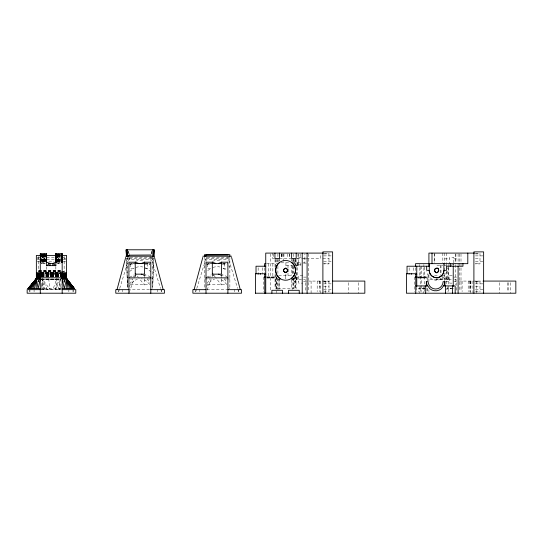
<?xml version="1.0" encoding="UTF-8"?>
<svg xmlns="http://www.w3.org/2000/svg" width="543" height="543" viewBox="0 0 543 543"><rect width="100%" height="100%" fill="white"/><g stroke="black" fill="none" stroke-linecap="round" stroke-linejoin="round"><path stroke-width="0.41" stroke-dasharray="2.71 2.04" d="M46.603 274.154L46.603 266.491M144.35 279.116L144.343 284.98L138.669 277.751M144.35 278.281L144.357 274.154M221.435 279.116L221.429 284.98L215.754 277.751M221.442 278.281L221.449 274.154M436.789 278.987L436.776 279.72L428.916 279.72M152.78 287.03L153.723 258.251L152.78 284.41M63.884 282.048L64.06 280.392M61.081 284.125L59.995 288.679L59.201 289.657L60.653 278.647L55.569 289.657L56.9 278.647L52.841 289.657M153.085 257.083L152.78 259.513L153.391 257.368M38.444 282.048L38.675 280.392M60.789 288.679L61.04 287.023M58.23 289.657L60.653 278.647M151.158 253.839L151.768 251.409M55.569 289.657L58.474 278.647M151.565 257.368L150.954 259.513L129.254 259.513L128.643 257.368M151.158 253.948L151.972 251.144M118.707 291.625L119.446 289.243M119.691 288.442L129.254 257.43L150.954 257.43L160.518 288.442M195.792 291.625L196.532 289.243M196.776 288.442L206.34 257.43L228.046 257.43L237.603 288.442M37.969 281.844L38.519 280.324M129.207 292.426L134.101 278.966M134.963 276.591L135.852 274.154M207.154 290.05L211.186 278.966M212.937 274.154L212.048 276.591L213.698 275.118L215.238 277.093M129.689 283.996L133.069 278.742M207.161 283.303L210.155 278.742M37.949 282.061L38.791 280.738L37.793 281.96M55.725 274.154L52.657 274.147L55.848 273.964M128.834 287.03C130.788 283.663 133.551 280.385 137.379 279.204M206.347 286.378L210.765 281.138L214.471 279.204M127.429 267.176L127.775 266.756M204.514 267.176L204.86 266.756M129.702 271.419L134.067 268.228M133.978 277.493L136.605 275.118L138.153 277.093M129.641 264.909L131.528 263.403M206.727 264.909L208.614 263.403M207.691 270.57L211.152 268.228M129.506 277.344L134.202 274.812M206.591 277.344L211.288 274.812M208.037 277.636L214.146 274.955M132.987 276.428L137.06 274.955M135.329 261.353L137.236 260.783A11.335 9.815 0 0 1 142.972 260.783L144.879 261.353M212.415 261.353L214.322 260.783A11.335 9.815 0 0 1 220.058 260.783L221.965 261.353M135.791 267.475L137.522 266.98A10.663 9.231 0 0 1 142.687 266.98M212.876 267.475L214.607 266.98A10.663 9.231 0 0 1 219.772 266.98M426.907 277.039L417.906 277.045L428.916 277.032L427.09 277.039L427.701 277.045L427.701 281.084M50.282 274.147L47.214 274.154L46.603 273.272M324.409 253.214L328.97 253.214L328.97 263.912L323.648 263.912M475.424 253.214L479.985 253.214L479.985 263.912L475.424 263.912M323.648 253.927L328.97 253.927M475.424 253.927L479.985 253.927M40.284 255.067L46.603 255.067M55.848 255.067L60.585 255.067M41.397 255.454L45.592 255.454M57.341 255.454L60.701 255.454M41.329 255.733L45.551 255.733M57.382 255.733L60.762 255.733M323.648 255.889L331.888 255.889M475.424 255.889L482.897 255.889M41.329 256.493L45.551 256.493M57.382 256.493L60.762 256.493M301.175 257.348L298.698 257.348L298.698 264.882L301.175 264.882M37.195 257.409L54.823 257.409M55.664 257.409L60.701 257.409M61.542 257.409L65.737 257.409M37.168 258.597L38.791 258.597M64.142 258.597L65.764 258.597M129.254 258.597L150.954 258.597M206.34 258.597L228.046 258.597M274.242 258.563L272.695 258.563L272.695 253.092M279.496 258.563L290.878 258.563M296.933 258.563L320.458 258.563L320.458 253.873M322.895 258.563L328.97 258.563M475.424 258.563L479.985 258.563M297.035 258.868L298.698 258.868M303.537 258.868L307.087 258.868M444.724 258.868L449.706 258.868M453.839 258.868L458.095 258.868M37.195 259.513L56.506 259.513M57.341 259.513L62.377 259.513M63.219 259.513L65.737 259.513M204.514 259.513L229.865 259.513M41.071 259.798L46.603 259.798M55.848 259.798L60.585 259.798M323.648 261.237L331.888 261.237M475.424 261.237L482.897 261.237M37.195 261.821L45.592 261.821M48.951 261.821L53.988 261.821M57.341 261.821L62.377 261.821M63.219 261.821L65.737 261.821M41.336 262.208L45.144 262.208M57.3 262.208L60.219 262.208M281.111 262.819L289.867 262.819M292.148 262.819L301.134 262.819M303.32 262.819L304.901 262.819L304.901 253.9M293.709 263.124L298.698 263.124M303.537 263.124L307.087 263.124M323.648 263.199L328.97 263.199M475.424 263.199L479.985 263.199M41.125 263.423L45.897 263.423M57.001 263.423L61.407 263.423M128.915 263.423L135.159 263.423M144.988 263.423L150.805 263.423M206.007 263.423L212.245 263.423M222.25 263.423L227.89 263.423M134.413 263.579L130.259 263.579L130.259 268.31L134.413 268.31M145.178 263.579L150.099 263.579M211.499 263.579L207.345 263.579L207.345 268.31L211.499 268.31M222.963 263.579L226.479 263.579M266.701 263.66L277.907 263.66M129.689 264.156L134.528 264.156M144.357 264.156L149.997 264.156M206.774 264.156L211.397 264.156M222.25 264.156L227.083 264.156M451.362 264.882L453.839 264.882M285.917 265.249L292.792 265.249M436.932 265.249L442.823 265.249M444.581 265.249L449.733 265.249M451.199 265.249L451.871 265.249M145.178 268.31L150.099 268.31M222.963 268.31L226.479 268.31M38.791 270.251L62.452 270.251M38.791 270.604L62.452 270.604M38.791 270.95L62.452 270.95M38.791 271.29L60.762 271.29M61.61 271.29L64.142 271.29M38.791 271.622L60.762 271.622M61.61 271.622L64.142 271.622M38.791 271.955L62.452 271.955M41.125 272.219L61.325 272.219M40.284 272.511L61.325 272.511M41.329 272.593L60.762 272.593M41.125 272.803L61.325 272.803M41.329 272.898L60.762 272.898M40.284 273.095L61.325 273.095M41.329 273.204L60.762 273.204M40.284 273.387L61.325 273.387M41.329 273.496L60.762 273.496M40.284 273.679L61.325 273.679M41.329 273.787L60.762 273.787M41.397 273.855L60.701 273.855M41.125 273.977L61.325 273.977M41.329 274.072L60.762 274.072M41.397 274.154L60.701 274.154M41.125 274.269L61.325 274.269M41.397 274.439L60.701 274.439M41.125 274.561L62.167 274.561M41.329 274.615L60.762 274.615M41.397 274.724L60.701 274.724M41.125 274.853L62.167 274.853M41.397 274.996L60.701 274.996M41.125 275.145L61.325 275.145M41.397 275.253L60.701 275.253M41.329 275.382L60.762 275.382M41.125 275.437L61.325 275.437M41.397 275.511L60.701 275.511M278.708 275.586L292.046 275.586M302.831 275.586L298.698 275.586L298.698 283.12L302.831 283.12M434.529 275.586L439.172 275.586M443.061 275.586L444.724 275.586M452.19 275.586L449.706 275.586L449.706 283.12L453.839 283.12M41.329 275.62L60.762 275.62M41.125 275.729L61.325 275.729M41.329 275.858L60.762 275.858M41.125 276.02L61.325 276.02M41.329 276.088L60.762 276.088M41.397 276.211L60.701 276.211M41.125 276.312L61.325 276.312M41.397 276.428L60.701 276.428M41.125 276.611L61.325 276.611M41.329 276.726L60.762 276.726M41.397 276.828L60.701 276.828M41.125 276.903L61.325 276.903M266.701 277.032L276.686 277.045L276.686 293.213M294.544 277.106L298.698 277.106M303.537 277.106L307.087 277.106M444.724 277.106L449.706 277.106M453.839 277.106L458.095 277.106M266.844 277.649L275.959 277.649L275.959 289.12M416.196 277.649L426.968 277.649L426.968 281.396M266.844 278.016L275.959 278.016M417.852 278.016L426.968 278.016M285.462 278.627L286.018 278.987M292.942 278.627L296.464 278.627L296.464 279.353M443.957 278.627L447.473 278.627L447.473 279.353M129.947 279L132.472 279M147.737 279L152.78 279L151.219 277.758M204.514 279L209.557 279M224.822 279L226.506 279M227.347 279L229.865 279L228.827 278.172M291.672 278.987L296.845 278.987L296.845 279.72M436.613 279.72L436.613 278.987L447.853 278.987L447.853 279.72M41.329 279.054L60.762 279.054M41.329 279.217L60.762 279.143M41.329 279.285L60.762 279.346M41.329 279.401L60.762 279.448L41.329 279.536M291.672 279.353L296.845 279.353L296.464 278.987M277.901 279.72L279.781 279.72M301.501 279.72L296.722 279.72L296.688 265.249M303.578 279.72L305.329 279.72L305.329 291.53M451.219 279.72L447.731 279.72L447.704 267.672M454.593 279.72L456.337 279.72L456.337 291.53M307.888 281.077L321.918 281.077M322.454 281.077L331.773 281.077M458.794 281.077L482.781 281.077M323.648 281.165L328.97 281.165L328.97 291.869M475.424 281.165L479.985 281.165L479.985 291.869M293.709 281.362L298.698 281.362M303.537 281.362L307.087 281.362M445.552 281.362L449.706 281.362M453.839 281.362L458.095 281.362M323.648 281.905L328.97 281.905M475.424 281.905L479.985 281.905M323.648 283.846L331.888 283.867M475.424 283.846L482.897 283.867M130.544 284.41L149.664 284.41L146.535 281.138L142.829 279.204A7.419 7.297 0 0 0 141.37 278.803M207.63 284.41L226.75 284.41L223.621 281.138L219.915 279.204M323.648 286.541L328.97 286.541M475.424 286.541L479.985 286.541M277.907 288.353L293.709 288.353L293.709 277.975M425.169 288.353L418.409 288.353L418.409 291.591M452.814 288.353L446.74 288.353L446.74 291.591M39.551 288.679L61.427 288.679M425.169 288.713L419.671 288.713L419.671 288.353M452.76 288.713L448.002 288.713L448.002 288.353M323.648 289.195L331.888 289.195M475.424 289.195L482.897 289.215M41.397 289.636L60.701 289.636M40.284 289.657L61.427 289.657M127.727 289.657L150.262 289.657M206.849 289.657L227.049 289.657M323.648 291.17L328.97 291.17M475.424 291.17L479.985 291.17M418.253 277.032L427.701 277.039M267.237 277.032L276.686 277.039L276.075 277.039M220.234 274.955L224.307 276.428M143.148 274.955L147.221 276.428M220.729 274.106L225.44 275.892L227.788 277.344M143.644 274.106L148.354 275.892L150.703 277.344M144.988 267.726L147.872 269.253L150.954 271.839M223.227 268.228L226.689 270.57M148.68 263.403L149.936 264.407M436.613 278.987L437.027 279.353L437.027 278.987L436.613 279.353L447.853 279.353L447.473 278.987M220.784 275.165L221.442 275.769M143.698 275.165L144.357 275.769M228.583 265.832L229.865 267.176M64.142 279.564L65.275 280.704M152.434 266.756L152.78 267.176M41.39 283.365L42.938 288.679L43.739 289.657L43.739 288.679M224.232 278.742L226.791 282.543M147.139 278.742L150.072 283.202M44.702 289.657L42.042 278.654L50.092 289.657L48.68 278.654M228.786 287.6L229.438 288.733M42.042 278.654L47.363 289.657M237.848 289.243L238.587 291.625M160.762 289.243L161.502 291.625M128.236 251.144L129.051 253.948M127.021 258.081L127.429 259.513L127.123 257.083M128.44 251.409L129.051 253.839M41.472 285.367L42.15 288.679M43.739 289.657L42.184 279.564L42.938 288.679M64.257 280.392L64.495 282.048M127.429 284.41L126.505 258.23L127.429 287.03M64.149 280.392L64.162 282.048M448.382 264.475L448.382 266.952M448.382 267.78L448.389 279.353M297.374 262.819L297.374 279.353M510.63 282.693L510.63 293.213M508.499 282.693L508.499 291.598M507.284 282.693L507.284 291.598M499.791 282.693L499.791 293.213M476.333 281.077L476.333 293.213M472.939 281.077L472.939 293.213M470.917 281.077L470.917 287.138M470.808 281.077L470.808 293.213M470.435 281.077L470.435 291.598M469.593 281.077L469.593 291.598M468.188 281.077L468.188 291.598M462.1 281.077L462.1 291.598M461.007 253.927L461.007 262.289M461.007 263.124L461.007 291.543M459.29 253.927L459.29 262.289M459.29 263.124L459.29 291.543M458.095 253.914L458.095 265.405M455.91 253.9L455.91 262.819M455.251 253.927L455.251 263.959M455.251 264.794L455.251 284.858M453.839 262.839L453.839 257.348L449.706 257.348L449.706 264.047M453.785 263.66L453.785 265.581M453.5 288.353L453.5 288.713M450.751 288.353L450.751 288.713M448.742 288.713L448.742 291.713M448.566 267.041L448.566 288.353M447.588 286.731L447.588 291.591M446.482 253.092L446.482 265.629M446.482 271.48L446.482 284.858M444.724 253.092L444.724 262.839M444.724 263.165L444.724 269.885M444.724 273.19L444.724 281.172M442.83 253.092L442.83 262.846M442.62 275.586L442.681 279.353M442.165 278.987L442.145 279.353M441.697 278.987L441.697 279.353M440.997 265.249L440.997 274.792M440.672 265.249L440.672 275.586M440.59 278.627L440.59 278.987M440.278 278.627L440.278 278.987M434.638 253.092L434.638 262.819M434.434 253.907L434.434 262.846M428.916 273.998L428.916 281.403M428.916 289.84L428.916 291.598M427.701 288.367L427.701 291.598M426.968 288.15L426.968 291.577M424.612 267.041L424.612 288.353M424.429 288.713L424.429 291.713M423.873 264.495L423.873 267M423.873 267.835L423.873 277.032M423.635 286.731L423.635 293.213M422.719 277.032L422.719 277.649M422.42 288.353L422.42 288.713M421.619 266.226L421.619 284.783M421.619 285.625L421.619 291.53M420.404 277.032L420.404 277.649M420.418 288.713L420.418 291.713M420.234 267.041L420.234 288.353M419.25 264.495L419.25 267M419.25 267.835L419.25 277.032M419.257 286.731L419.257 293.213M416.759 287.308L416.759 291.577M415.544 267.835L415.544 272.851M414.642 277.045L414.642 291.598M413.413 267.801L413.413 272.545M409.157 267.801L409.157 272.545M358.4 282.693L358.4 293.213M348.782 282.693L348.782 293.213M325.325 281.077L325.325 293.213M320.709 281.077L320.709 293.213M319.908 281.077L319.908 287.138M319.427 281.077L319.427 291.598M317.18 281.077L317.18 291.598M311.091 281.077L311.091 293.213M308.275 253.927L308.275 291.543M300.856 262.819L300.856 265.249L294.082 265.249L294.082 262.819M300.164 253.873L300.164 258.563M298.446 253.873L298.446 258.563M298.182 262.819L298.182 265.249M297.998 253.873L297.998 258.563M297.808 262.819L297.808 265.249M296.953 278.987L296.953 279.353M296.091 259.398L296.091 267.78M296.091 272.81L296.091 288.727M295.677 259.398L295.677 265.269M295.677 275.321L295.677 289.568M295.535 258.943L295.535 265.629M295.535 275.661L295.467 289.032M294.577 259.33L294.577 263.946M294.577 276.115L294.577 289.568M293.709 253.9L293.709 262.323M293.709 266.525L293.709 273.238M293.227 259.35L293.227 261.712M293.227 278.226L293.227 288.761M292.989 266.043L292.989 274.792M292.792 266.043L292.792 274.792M292.134 259.289L292.134 262.934M292.134 277.751L292.134 289.568M291.713 259.364L291.713 260.973M291.713 279.747L291.713 288.747M291.672 265.249L291.672 275.586M289.806 253.873L289.806 258.563M289.365 253.873L289.365 258.563M288 265.249L288 268.432M288 273.197L288 275.586M287.206 253.873L287.206 258.563M285.917 262.819L285.917 268.385M285.917 273.944L285.917 275.586M285.767 275.586L285.767 278.987M283.935 253.873L283.935 258.563M283.629 253.9L283.629 261.197M282.306 253.873L282.306 258.563M281.776 253.873L281.776 258.563M281.552 253.873L281.552 258.563M281.328 253.873L281.328 258.563M279.421 259.371L279.421 260.979M279.421 278.097L279.421 288.747M279.007 259.296L279.007 261.488M279.007 279.435L279.007 289.568M277.914 259.35L277.914 261.726M277.914 278.22L277.914 288.754M277.907 253.9L277.907 258.78M277.907 259.574L277.907 262.031M277.907 266.043L277.907 275.586M277.907 277.975L277.907 291.598M276.557 259.337L276.557 263.966M276.557 276.937L276.557 289.568M275.464 259.398L275.464 266.946M275.464 274.486L275.464 288.727M275.05 259.398L275.05 266.946M275.05 274.486L275.05 288.727M273.652 253.873L273.652 258.563M272.857 263.66L272.857 277.032M271.704 277.032L271.704 277.649M271.262 277.032L271.262 277.649M270.611 253.927L270.611 291.543M270.55 277.032L270.55 277.649M269.837 277.032L269.837 277.649M269.389 277.032L269.389 277.649M268.235 263.66L268.235 277.032M264.536 267.835L264.536 272.851M263.626 277.045L263.626 291.598M262.405 267.801L262.405 274.127M258.149 267.801L258.149 274.127M238.71 289.657L238.71 291.788M234.576 289.657L234.576 291.788M229.865 255.984L229.865 288.835M228.046 255.984L228.046 261.258M224.361 263.579L224.361 268.31M206.34 255.563L206.34 261.258M204.514 255.984L204.514 289.657M199.804 289.657L199.804 291.788M195.67 289.657L195.67 291.788M161.624 289.657L161.624 291.788M157.49 289.657L157.49 291.788M152.78 257.151L152.78 288.835M150.954 255.441L150.954 261.258M147.275 263.579L147.275 268.31M129.254 257.022L129.254 261.258M127.429 256.316L127.429 288.835M122.718 289.657L122.718 291.788M118.584 289.657L118.584 291.788M73.353 290.193L73.353 291.706M72.986 289.657L72.986 291.788M68.852 289.657L68.852 291.788M64.142 256.493L64.142 272.274M64.142 280.324L64.142 282.631M60.225 253.696L60.225 263.423M60.035 254.511L60.035 263.423M59.832 254.511L59.832 263.423M59.628 254.511L59.628 263.423M59.425 254.511L59.425 263.423M59.214 254.511L59.214 263.423M59.201 288.679L59.201 289.657M59.004 253.696L59.004 263.423M58.8 253.696L58.8 263.423M58.59 254.511L58.59 263.423M58.379 253.696L58.379 263.423M58.182 254.511L58.182 263.423M57.979 253.696L57.979 263.423M57.782 254.511L57.782 263.423M57.592 254.511L57.592 263.423M57.409 254.511L57.409 263.423M57.232 254.511L57.232 263.423M57.063 254.511L57.063 263.423M55.848 266.47L55.848 274.154M45.388 254.511L45.388 263.423M45.218 254.511L45.218 263.423M45.042 253.696L45.042 263.423M44.852 253.696L44.852 263.423M44.662 253.696L44.662 263.423M44.472 254.511L44.472 263.423M44.268 253.696L44.268 263.423M44.064 253.696L44.064 263.423M43.861 254.511L43.861 263.423M43.65 254.511L43.65 263.423M43.44 254.511L43.44 263.423M43.236 253.696L43.236 263.423M43.026 253.696L43.026 263.423M42.822 254.511L42.822 263.423M42.619 254.511L42.619 263.423M42.415 254.511L42.415 263.423M42.218 254.511L42.218 263.423M42.028 254.511L42.028 263.423M41.845 254.511L41.845 263.423M41.668 253.696L41.668 263.423M41.499 253.696L41.499 263.423M38.791 256.493L38.791 272.274M34.08 289.657L34.08 291.788M29.946 289.657L29.946 291.788M29.58 290.193L29.58 291.706M446.421 271.588A9.91 9.91 0 0 1 426.757 271.588M447.724 279.353L447.71 278.987L447.731 279.353M296.709 279.353L296.702 278.987L296.722 279.353"/><path stroke-width="0.81" d="M36.205 288.679L36.361 278.654L40.555 278.573L36.361 278.471M129.248 255.149L150.995 255M206.333 255.149L228.08 255M66.239 288.679L66.579 278.634L61.542 278.573M34.413 288.679L36.361 278.654L40.284 278.64L38.173 288.679L36.361 278.654L27.978 288.679L40.284 288.679M62.167 288.679L74.472 288.679L66.579 278.654L64.278 288.679L62.167 278.654M117.003 289.657L125.711 257.43M194.089 289.657L202.797 257.43M153.594 256.656L153.995 249.787L126.214 249.787L126.614 256.656M32.804 288.679L36.361 278.654L27.985 288.679M31.406 288.679L36.361 278.654L28.06 288.679M30.232 288.679L36.361 278.654L28.155 288.679M34.189 281.993L36.361 278.654L30.388 286.175M29.288 288.679L36.361 278.654L28.596 288.679M32.431 284.003L36.361 278.654M129.105 255.149L128.073 256.215L129.254 255M206.191 255.149L205.159 256.215L206.34 255M279.421 262.588C274.473 266.24 274.473 274.453 279.421 278.097M291.713 278.111C296.675 274.459 296.675 266.226 291.713 262.581M40.284 293.213L40.284 253.696L46.61 253.696L46.603 265.642L50.065 263.423L50.065 265.642M52.807 265.642L52.807 263.423L55.848 262.208M141.445 263.423L144.479 262.208L150.805 262.208L150.805 293.213M218.53 263.423L221.564 262.208L227.89 262.208L227.89 293.213M323.56 253.092L265.744 253.092L265.744 293.213M474.568 253.092L428.916 253.092L428.916 266.226M55.834 262.615L55.841 253.696L62.167 253.696L62.167 293.213M40.555 255.454L36.361 255.454L36.361 279.523M46.433 255.454L56.506 255.454M61.542 255.454L66.579 255.454L66.579 279.604M125.711 256.215L154.497 256.215M202.797 256.215L231.583 256.215M62.153 262.208L61.658 262.208L61.658 253.696M138.703 263.423L135.241 262.208L128.915 262.208L128.915 293.213M215.788 263.423L212.327 262.208L206.007 262.208L206.007 293.213M137.46 263.423L142.3 263.423M48.395 263.423L54.327 263.423M135.241 263.423L144.479 263.423M212.327 263.423L221.564 263.423M265.826 263.66L264.536 263.66L264.536 266.165M46.603 265.642L55.848 265.642L55.848 253.696M265.744 266.226L256.018 266.226L256.018 273.76M429.289 266.226L407.033 266.226L407.033 273.76M36.361 272.898L40.555 272.898M61.542 272.898L66.579 272.898M36.361 273.224L40.555 273.224M61.542 273.224L66.579 273.224M36.361 273.543L40.555 273.543M61.542 273.543L66.579 273.543M36.361 273.855L40.555 273.855M61.542 273.855L66.579 273.855M264.774 274.127L265.744 274.127M415.782 274.127L416.759 274.127M36.361 274.154L40.555 274.154M61.542 274.154L66.579 274.154M264.774 274.371L265.744 274.371M415.782 274.371L416.759 274.371M36.361 274.439L40.555 274.439M61.542 274.439L66.579 274.439M36.361 274.724L40.555 274.724M61.542 274.724L66.579 274.724M36.361 274.996L40.555 274.996M61.542 274.996L66.579 274.996M36.361 275.253L40.555 275.253M61.542 275.253L66.579 275.253M36.361 275.511L40.555 275.511M61.542 275.511L66.579 275.511M36.361 275.756L40.555 275.756M61.542 275.756L66.579 275.756M36.361 275.987L40.555 275.987M61.542 275.987L66.579 275.987M36.361 276.211L40.555 276.211M61.542 276.211L66.579 276.211M36.361 276.428L40.555 276.428M61.542 276.428L66.579 276.428M36.361 276.631L40.555 276.631M61.542 276.631L66.579 276.631M36.361 276.828L40.555 276.828M61.542 276.828L66.579 276.828M36.361 277.011L40.555 277.011M61.542 277.011L66.579 277.011M264.448 277.045L266.084 277.045M415.938 277.032L417.289 277.032M36.361 277.188L40.555 277.188M61.542 277.188L66.579 277.188M415.456 277.045L417.092 277.045M36.361 277.358L40.555 277.358M61.542 277.358L66.579 277.358M36.361 277.514L40.555 277.514M61.542 277.514L66.579 277.514M36.361 277.656L40.555 277.656M61.542 277.656L66.579 277.656M36.361 277.792L66.579 277.792M128.915 277.853L150.805 277.853M206.007 277.853L227.89 277.853M36.361 277.921L40.555 277.921M61.542 277.921L66.579 277.921M36.361 278.036L40.555 278.036M61.542 278.036L66.579 278.036M36.361 278.145L40.555 278.145M61.542 278.145L66.579 278.145M36.361 278.24L40.555 278.328M61.542 278.24L66.579 278.328M36.361 278.403L40.555 278.403M61.542 278.403L66.579 278.403M61.542 278.471L66.579 278.525M36.524 279.564L40.087 279.564M62.357 279.564L66.368 279.564M332.621 281.077L364.828 281.077L364.842 293.213L255.414 293.213M483.63 281.077L515.836 281.077L515.85 293.213L406.422 293.213L406.422 273.76L415.782 273.76L415.782 293.213M415.782 285.917L427.545 285.917M443.699 285.917L455.177 285.917L455.177 293.213M40.284 289.657L27.15 289.657L27.15 293.213L75.782 293.213L75.782 289.657L62.167 289.657M128.915 289.657L115.788 289.657L115.788 293.213L164.42 293.213L164.42 289.657L150.805 289.657M206.007 289.657L192.874 289.657L192.874 293.213L241.506 293.213L241.506 289.657L227.89 289.657M218.374 274.147L219.229 274.439M141.289 274.147L142.144 274.439M46.603 262.208L50.065 263.423M52.807 263.423L55.848 265.642M68.038 288.679L66.579 278.634L74.459 288.679M69.64 288.679L66.579 278.654L74.391 288.679M71.045 288.679L66.579 278.654L74.296 288.679M72.219 288.679L66.579 278.654L70.563 284.003M71.561 285.34L74.052 288.679M73.156 288.679L66.579 278.654L73.855 288.679M212.327 273.272L212.937 274.154M135.241 273.272L135.852 274.154M66.579 278.654L68.411 281.328M69.328 282.665L70.244 284.003M231.583 257.43L240.291 289.657M154.497 257.43L163.205 289.657M126.214 249.787L126.451 256.54L126.214 249.787L127.429 254.647M483.63 293.213L483.63 251.877L473.903 251.877L473.903 293.213M467.801 253.092L467.801 263.66L415.544 263.66L415.544 266.165M462.941 263.66L462.941 266.226L446.495 266.226L446.495 270.346L444.059 270.346A7.473 7.473 0 0 1 436.586 277.819A7.473 7.473 0 0 1 429.113 270.346L426.676 270.346L426.676 266.226M458.095 266.226L458.095 293.213M453.235 266.226L453.235 286.466M452.489 285.917L452.489 293.213M450.303 263.66L450.303 266.226M445.525 285.917L445.525 293.213M444.914 285.917L444.914 281.708L443.095 281.708L442.83 283.487A7.473 7.473 0 0 1 428.393 283.487L428.128 281.708L426.309 281.708L426.309 285.917M443.882 263.66L443.882 270.346A7.297 7.297 0 0 1 436.586 277.643A7.297 7.297 0 0 1 429.289 270.346L429.289 263.66M432.004 253.092L432.004 263.66M425.705 285.917L425.705 293.213M416.759 266.226L416.759 286.663M411.289 273.76L411.289 274.371M409.11 273.76L409.11 274.127M332.621 293.213L332.621 251.877L322.895 251.877L322.895 293.213M307.087 253.092L307.087 293.213M302.22 253.092L302.22 293.213M299.241 293.213L299.241 290.295L288.55 290.295L288.55 293.213M296.186 253.092L296.173 258.563L291.625 258.563L291.625 253.092M288 269.226L288 271.609M282.475 293.213L282.475 290.295L271.894 290.295L271.894 293.213M279.496 253.092L279.509 258.563L274.955 258.563L274.955 253.092M264.774 293.213L264.774 273.76L255.414 273.76L255.454 293.213M260.273 273.76L260.273 274.371M258.095 273.76L258.095 274.127M229.865 256.316L229.865 254.647L204.514 254.647L204.514 256.316M221.564 262.208L221.564 274.154L212.327 274.154L212.327 262.208M152.78 249.787L152.78 256.554M144.479 262.208L144.479 274.154L135.241 274.154L135.241 262.208M127.429 249.787L127.429 256.316M62.017 253.696L62.017 262.208M61.943 253.696L61.861 262.208M61.766 253.696L61.766 262.208M56.153 253.696L56.153 262.615M55.997 253.696L56.065 262.615M46.515 253.696L46.555 262.615M40.433 253.696L40.372 262.208M444.744 281.708A9.122 9.122 0 0 1 444.099 285.061L441.439 288.733A9.122 9.122 0 0 1 429.812 288.733L427.144 285.061A9.122 9.122 0 0 1 426.506 281.708M153.995 249.787L153.778 256.554L153.995 249.787M283.636 269.823L283.636 270.862A2.756 2.287 -90 0 0 284.104 271.704C289.765 274.968 287.152 264.305 283.636 269.823M434.475 269.776C437.454 279.285 441.805 263.036 434.475 269.776M435.493 272.24A2.186 2.186 0 0 0 438.778 270.346A2.186 2.186 0 0 0 435.493 268.452A2.186 2.186 0 0 0 435.493 272.24M280.622 278.926A9.91 9.91 0 0 0 295.487 270.346A9.91 9.91 0 0 0 280.622 261.76A9.91 9.91 0 0 0 280.622 278.926M284.573 272.084A2.009 2.009 0 0 0 287.58 270.346A2.009 2.009 0 0 0 284.573 268.609A2.009 2.009 0 0 0 284.573 272.084"/></g></svg>
